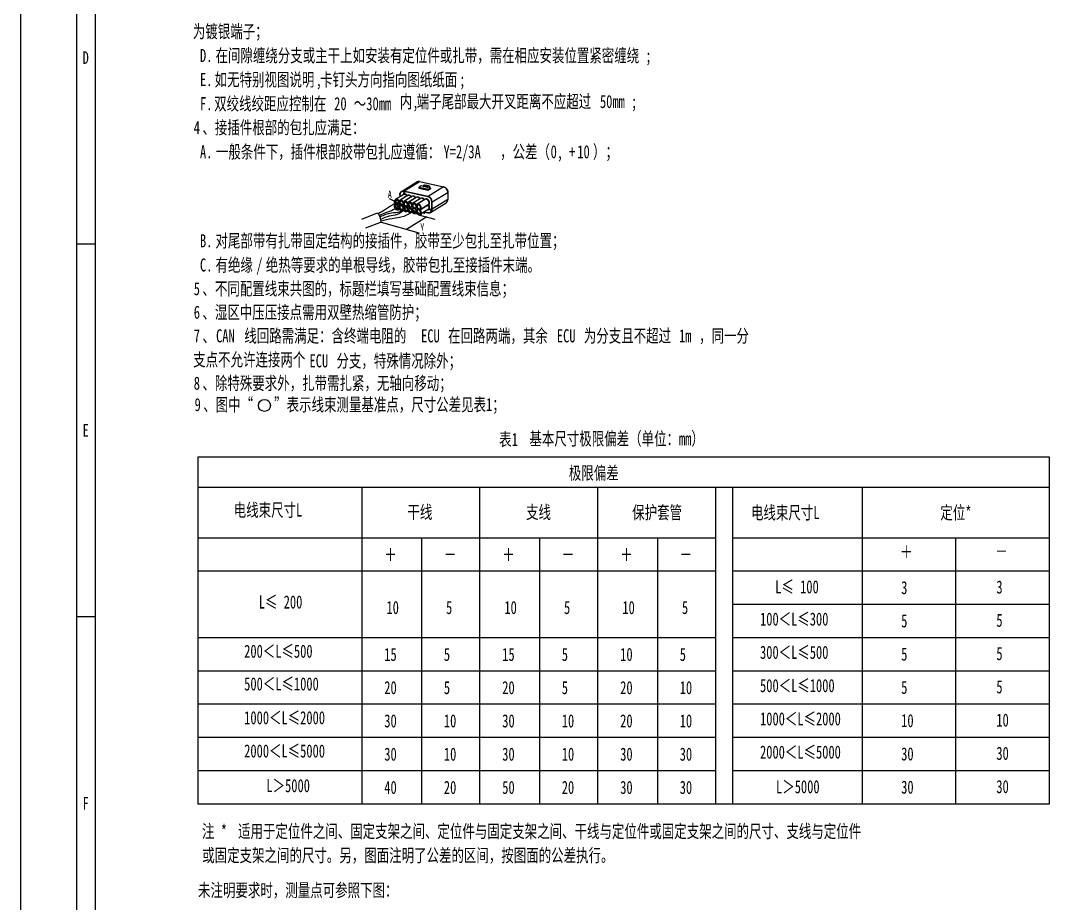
# Model space of a CAD drawing. Header units: inches. Extents: x 47316 to 59086, y 3141 to 11743.
# Drawn here: x 50247.9 to 50523.8, y 8476.6 to 8713.4 of the extents above; entities that cross this region are included whole.
import ezdxf

# ---------------------------------------------------------------- set-up
doc = ezdxf.new("R2010")
doc.units = ezdxf.units.IN
doc.header["$MEASUREMENT"] = 0
doc.styles.add('MtX_FangSong_GB2312', font='')
doc.styles.add('MtX_SimSun', font='')
doc.styles.get("Standard").update_dxf_attribs({"font": ''})
doc.styles.get('MtX_FangSong_GB2312').set_extended_font_data('FangSong_GB2312')
doc.styles.get('MtX_SimSun').set_extended_font_data('SimSun')
doc.styles.get('Standard').set_extended_font_data('SimSun')

msp = doc.modelspace()

# ---------------------------------------------------------------- hatches: boundary and pattern name
at = {"lineweight": -2}
h = msp.add_hatch(color=0, dxfattribs=at)
h.dxf.hatch_style = 2
h.paths.add_polyline_path([(50348.09, 8665.18), (50348.81, 8664.66), (50347.97, 8664.92)])
h = msp.add_hatch(color=0, dxfattribs=at)
h.dxf.hatch_style = 2
h.paths.add_polyline_path([(50354.32, 8662.1), (50353.47, 8662.36), (50354.19, 8661.85)])
h = msp.add_hatch(color=0, dxfattribs=at)
h.dxf.hatch_style = 2
h.paths.add_polyline_path([(50356.03, 8660.39), (50356.86, 8660.71), (50356.19, 8660.14)])
h = msp.add_hatch(color=0, dxfattribs=at)
h.dxf.hatch_style = 2
h.paths.add_polyline_path([(50352.13, 8657.98), (50351.47, 8657.39), (50352.28, 8657.73)])

# ---------------------------------------------------------------- linework, layer by layer
at = {"color": 0, "lineweight": -2}
for p, q in [((50247.93, 9073.45), (50247.93, 8232.45)), ((50267.93, 9053.45), (50267.93, 8252.45)), ((50262.93, 8753.45), (50262.93, 8253.45)), ((50350.06, 8667.56), (50354.22, 8670.12)), ((50350.74, 8667.66), (50354.9, 8670.22)), ((50354.22, 8670.12), (50354.33, 8670.18)), ((50354.33, 8670.18), (50354.46, 8670.23)), ((50354.46, 8670.23), (50354.59, 8670.25)), ((50354.59, 8670.25), (50354.74, 8670.26)), ((50354.72, 8668.63), (50354.72, 8668.45)), ((50354.74, 8670.26), (50354.89, 8670.24)), ((50355.31, 8669.03), (50354.74, 8668.68)), ((50354.75, 8668.61), (50354.74, 8668.43)), ((50354.75, 8668.61), (50357.19, 8668.06)), ((50355.35, 8669.04), (50354.78, 8668.69)), ((50354.78, 8668.69), (50357.22, 8668.14)), ((50354.89, 8670.24), (50354.94, 8670.23)), ((50354.9, 8670.22), (50361.38, 8668.77)), ((50354.94, 8670.23), (50361.42, 8668.78)), ((50356.02, 8668.89), (50355.35, 8669.04)), ((50356.02, 8668.89), (50355.36, 8669.04)), ((50356.02, 8668.88), (50356.01, 8669.16)), ((50356.03, 8669.2), (50356.22, 8669.32)), ((50356.04, 8668.86), (50356.03, 8669.14)), ((50357.03, 8668.92), (50356.03, 8669.14)), ((50357.04, 8668.64), (50356.04, 8668.86)), ((50356.05, 8669.2), (50356.25, 8669.32)), ((50357.06, 8668.98), (50356.05, 8669.2)), ((50356.25, 8669.32), (50356.48, 8669.27)), ((50356.26, 8669.32), (50356.49, 8669.27)), ((50356.42, 8669.23), (50356.48, 8669.27)), ((50356.96, 8669.11), (50356.42, 8669.23)), ((50356.95, 8669.12), (50356.44, 8669.23)), ((50356.5, 8669.27), (50356.49, 8669.27)), ((50356.5, 8669.27), (50356.73, 8669.17)), ((50356.51, 8669.22), (50356.52, 8669.22)), ((50356.52, 8669.22), (50356.53, 8669.21)), ((50357, 8669.14), (50356.95, 8669.12)), ((50357.02, 8669.15), (50356.96, 8669.11)), ((50357.02, 8669.15), (50357.25, 8669.1)), ((50357.03, 8669.15), (50357.26, 8669.1)), ((50357.03, 8668.92), (50357.04, 8668.64)), ((50357.25, 8669.1), (50357.06, 8668.98)), ((50357.29, 8669.04), (50357.09, 8668.92)), ((50357.09, 8668.92), (50357.11, 8668.64)), ((50357.15, 8668.67), (50357.11, 8668.64)), ((50357.83, 8668.51), (50357.15, 8668.67)), ((50357.84, 8668.51), (50357.16, 8668.67)), ((50361.38, 8668.77), (50357.22, 8666.2)), ((50357.26, 8669.1), (50357.27, 8669.09)), ((50357.62, 8668.94), (50357.27, 8669.09)), ((50357.64, 8668.89), (50357.29, 8669.04)), ((50357.64, 8668.73), (50357.43, 8668.61)), ((50357.64, 8668.73), (50357.64, 8668.89)), ((50357.65, 8668.74), (50357.65, 8668.9)), ((50361.42, 8668.78), (50361.56, 8668.74)), ((50361.56, 8668.74), (50361.72, 8668.67)), ((50361.72, 8668.67), (50361.86, 8668.58)), ((50361.86, 8668.58), (50362, 8668.47)), ((50350.56, 8666.69), (50348.43, 8665.38)), ((50351.54, 8666.37), (50349.41, 8665.06)), ((50351.72, 8666.43), (50349.59, 8665.12)), ((50349.61, 8666.69), (50349.62, 8666.84)), ((50349.61, 8666.69), (50349.61, 8666.11)), ((50349.62, 8666.84), (50349.65, 8666.99)), ((50349.65, 8666.99), (50349.7, 8667.14)), ((50349.65, 8666.66), (50349.65, 8666.13)), ((50349.7, 8667.14), (50349.77, 8667.27)), ((50349.77, 8667.27), (50349.84, 8667.37)), ((50349.84, 8667.37), (50349.94, 8667.47)), ((50349.94, 8667.47), (50350.04, 8667.55)), ((50350.04, 8667.55), (50350.06, 8667.56)), ((50352.7, 8666.11), (50350.57, 8664.8)), ((50350.7, 8667.24), (50350.66, 8667.21)), ((50350.66, 8667.21), (50350.66, 8667.16)), ((50350.66, 8667.16), (50350.7, 8667.19)), ((50350.69, 8667.17), (50350.66, 8667.16)), ((50357.17, 8666.09), (50350.69, 8667.55)), ((50350.69, 8667.17), (50350.7, 8667.18)), ((50350.72, 8667.26), (50350.7, 8667.24)), ((50350.73, 8667.23), (50350.7, 8667.24)), ((50350.7, 8667.19), (50350.7, 8666.96)), ((50350.7, 8666.96), (50350.73, 8666.96)), ((50350.75, 8667.25), (50350.72, 8667.26)), ((50350.75, 8667.25), (50350.73, 8667.23)), ((50350.73, 8666.96), (50350.73, 8667.23)), ((50350.75, 8666.97), (50350.73, 8666.96)), ((50357.22, 8666.2), (50350.74, 8667.66)), ((50350.75, 8666.97), (50350.75, 8667.25)), ((50352.88, 8666.17), (50350.75, 8664.86)), ((50350.92, 8667.09), (50350.77, 8666.98)), ((50350.77, 8666.98), (50350.77, 8666.95)), ((50350.77, 8666.95), (50350.96, 8666.9)), ((50350.8, 8667.2), (50350.78, 8667.18)), ((50350.78, 8667.18), (50350.78, 8667.16)), ((50350.78, 8667.16), (50350.8, 8667.15)), ((50350.83, 8667.21), (50350.8, 8667.2)), ((50350.83, 8667.21), (50350.8, 8667.2)), ((50350.8, 8667.15), (50350.81, 8667.17)), ((50350.83, 8667.17), (50350.8, 8667.15)), ((50350.81, 8667.17), (50350.83, 8667.18)), ((50350.81, 8666.97), (50350.95, 8667.07)), ((50350.84, 8666.98), (50350.81, 8666.97)), ((50350.96, 8666.93), (50350.81, 8666.97)), ((50350.85, 8667.22), (50350.83, 8667.21)), ((50350.85, 8667.22), (50350.83, 8667.21)), ((50350.86, 8667.2), (50350.83, 8667.21)), ((50350.83, 8667.17), (50350.83, 8667.18)), ((50350.83, 8667.18), (50350.86, 8667.18)), ((50350.84, 8666.98), (50350.97, 8667.08)), ((50350.99, 8666.95), (50350.84, 8666.98)), ((50350.89, 8667.22), (50350.85, 8667.22)), ((50350.89, 8667.22), (50350.86, 8667.2)), ((50350.88, 8667.2), (50350.86, 8667.2)), ((50350.86, 8667.18), (50350.88, 8667.17)), ((50350.91, 8667.21), (50350.88, 8667.2)), ((50350.92, 8667.19), (50350.88, 8667.2)), ((50350.88, 8667.17), (50350.91, 8667.16)), ((50350.91, 8667.21), (50350.89, 8667.22)), ((50350.94, 8667.2), (50350.91, 8667.21)), ((50350.91, 8667.16), (50350.92, 8667.14)), ((50350.94, 8667.2), (50350.92, 8667.19)), ((50350.94, 8667.17), (50350.92, 8667.19)), ((50350.92, 8667.14), (50350.93, 8667.12)), ((50350.93, 8667.11), (50350.92, 8667.09)), ((50350.93, 8667.12), (50350.93, 8667.11)), ((50350.96, 8667.18), (50350.94, 8667.2)), ((50350.96, 8667.18), (50350.94, 8667.17)), ((50350.96, 8667.14), (50350.94, 8667.17)), ((50350.95, 8667.07), (50350.96, 8667.08)), ((50350.97, 8667.08), (50350.95, 8667.07)), ((50350.98, 8667.15), (50350.96, 8667.18)), ((50350.98, 8667.15), (50350.96, 8667.14)), ((50350.96, 8667.12), (50350.96, 8667.14)), ((50350.99, 8667.13), (50350.96, 8667.12)), ((50350.96, 8667.1), (50350.96, 8667.12)), ((50350.99, 8667.12), (50350.96, 8667.1)), ((50350.96, 8667.08), (50350.96, 8667.1)), ((50350.98, 8667.1), (50350.96, 8667.08)), ((50350.99, 8666.95), (50350.96, 8666.93)), ((50350.96, 8666.9), (50350.96, 8666.93)), ((50350.99, 8666.92), (50350.96, 8666.9)), ((50350.97, 8667.08), (50350.98, 8667.1)), ((50350.99, 8667.13), (50350.98, 8667.15)), ((50350.98, 8667.1), (50350.99, 8667.12)), ((50350.99, 8667.12), (50350.99, 8667.13)), ((50350.99, 8666.92), (50350.99, 8666.95)), ((50353.86, 8665.85), (50351.73, 8664.54)), ((50354.04, 8665.91), (50351.91, 8664.6)), ((50354.74, 8668.43), (50357.19, 8667.88)), ((50357.19, 8668.06), (50357.19, 8667.88)), ((50357.22, 8668.14), (50357.83, 8668.51)), ((50357.27, 8667.89), (50357.88, 8668.26)), ((50357.28, 8668.07), (50357.27, 8667.89)), ((50357.28, 8668.07), (50357.88, 8668.44)), ((50357.88, 8668.44), (50357.88, 8668.26)), ((50357.89, 8668.46), (50357.89, 8668.27)), ((50358.32, 8664.76), (50362.48, 8667.32)), ((50362, 8668.47), (50362.13, 8668.34)), ((50362.13, 8668.34), (50362.24, 8668.2)), ((50362.24, 8668.2), (50362.33, 8668.05)), ((50362.33, 8668.05), (50362.41, 8667.89)), ((50362.41, 8667.89), (50362.46, 8667.72)), ((50362.46, 8667.72), (50362.5, 8667.55)), ((50362.48, 8667.32), (50362.47, 8665.36)), ((50362.5, 8667.55), (50362.51, 8667.39)), ((50362.51, 8667.36), (50362.5, 8665.39)), ((50362.51, 8667.39), (50362.51, 8667.36)), ((50346.73, 8665.68), (50355.47, 8661.37)), ((50348.16, 8664.96), (50348.14, 8664.83)), ((50348.14, 8664.83), (50348.15, 8664.69)), ((50348.17, 8663.78), (50348.14, 8663.67)), ((50348.14, 8663.67), (50348.14, 8663.54)), ((50348.14, 8663.54), (50348.15, 8663.41)), ((50348.15, 8664.69), (50348.18, 8664.56)), ((50348.15, 8663.41), (50348.18, 8663.28)), ((50348.18, 8665.06), (50348.16, 8664.96)), ((50348.21, 8663.89), (50348.17, 8663.78)), ((50348.23, 8665.16), (50348.18, 8665.06)), ((50348.18, 8664.56), (50348.23, 8664.43)), ((50348.18, 8663.28), (50348.24, 8663.15)), ((50348.26, 8663.97), (50348.21, 8663.89)), ((50348.28, 8665.25), (50348.23, 8665.16)), ((50348.23, 8664.43), (50348.3, 8664.31)), ((50348.24, 8663.15), (50348.31, 8663.03)), ((50348.32, 8664.04), (50348.26, 8663.97)), ((50348.34, 8665.32), (50348.28, 8665.25)), ((50348.3, 8664.31), (50348.31, 8664.28)), ((50348.39, 8664.11), (50348.32, 8664.04)), ((50348.43, 8665.38), (50348.34, 8665.32)), ((50348.38, 8664.19), (50348.4, 8664.15)), ((50348.4, 8664.11), (50348.39, 8664.11)), ((50348.4, 8664.15), (50348.4, 8664.12)), ((50348.4, 8664.12), (50348.4, 8664.11)), ((50349.48, 8665.04), (50349.48, 8665.03)), ((50350.64, 8664.77), (50350.64, 8664.77)), ((50351.8, 8664.51), (50351.8, 8664.51)), ((50355.02, 8665.59), (50352.89, 8664.27)), ((50352.96, 8664.25), (50352.96, 8664.25)), ((50355.2, 8665.65), (50353.07, 8664.34)), ((50356.18, 8665.32), (50354.05, 8664.01)), ((50354.12, 8663.99), (50354.12, 8663.99)), ((50354.23, 8664.08), (50354.2, 8664.06)), ((50356.36, 8665.39), (50354.23, 8664.08)), ((50357.26, 8663.99), (50355.13, 8662.68)), ((50357.26, 8663.91), (50355.13, 8662.59)), ((50357.88, 8661.94), (50362.04, 8664.51)), ((50358.19, 8662.78), (50358.2, 8664.75)), ((50362.47, 8665.36), (50358.31, 8662.79)), ((50358.31, 8662.79), (50358.32, 8664.76)), ((50362.04, 8664.51), (50362.15, 8664.59)), ((50362.15, 8664.59), (50362.25, 8664.69)), ((50362.25, 8664.69), (50362.33, 8664.79)), ((50362.33, 8664.79), (50362.4, 8664.92)), ((50362.4, 8664.92), (50362.45, 8665.06)), ((50362.45, 8665.06), (50362.48, 8665.2)), ((50362.48, 8665.2), (50362.5, 8665.37)), ((50362.5, 8665.37), (50362.5, 8665.39)), ((50339.42, 8660.13), (50343.64, 8661.78)), ((50348.31, 8663.03), (50348.39, 8662.92)), ((50348.39, 8662.92), (50348.49, 8662.82)), ((50348.49, 8662.82), (50348.59, 8662.75)), ((50348.59, 8662.75), (50348.69, 8662.69)), ((50348.69, 8662.69), (50348.81, 8662.65)), ((50348.81, 8662.65), (50348.91, 8662.63)), ((50348.91, 8662.63), (50349.03, 8662.63)), ((50349.03, 8662.63), (50349.13, 8662.64)), ((50349.13, 8662.64), (50349.23, 8662.67)), ((50349.23, 8662.67), (50349.3, 8662.71)), ((50349.44, 8662.79), (50349.3, 8662.71)), ((50349.41, 8662.8), (50349.4, 8662.79)), ((50349.42, 8662.8), (50349.41, 8662.8)), ((50349.41, 8662.8), (50349.41, 8662.8)), ((50349.44, 8662.79), (50349.42, 8662.8)), ((50349.47, 8662.77), (50349.44, 8662.79)), ((50349.5, 8662.72), (50349.47, 8662.77)), ((50349.6, 8662.61), (50349.5, 8662.72)), ((50349.71, 8662.52), (50349.6, 8662.61)), ((50349.83, 8662.44), (50349.71, 8662.52)), ((50349.93, 8662.4), (50349.83, 8662.44)), ((50350.03, 8662.37), (50349.93, 8662.4)), ((50350.15, 8662.36), (50350.03, 8662.37)), ((50350.26, 8662.37), (50350.15, 8662.36)), ((50350.37, 8662.4), (50350.26, 8662.37)), ((50350.46, 8662.45), (50350.37, 8662.4)), ((50350.6, 8662.53), (50350.46, 8662.45)), ((50350.57, 8662.54), (50350.56, 8662.53)), ((50350.58, 8662.54), (50350.57, 8662.54)), ((50350.57, 8662.54), (50350.57, 8662.53)), ((50350.6, 8662.53), (50350.58, 8662.54)), ((50350.63, 8662.51), (50350.6, 8662.53)), ((50350.66, 8662.46), (50350.63, 8662.51)), ((50350.76, 8662.35), (50350.66, 8662.46)), ((50350.87, 8662.26), (50350.76, 8662.35)), ((50350.99, 8662.18), (50350.87, 8662.26)), ((50351.09, 8662.14), (50350.99, 8662.18)), ((50351.19, 8662.11), (50351.09, 8662.14)), ((50351.31, 8662.1), (50351.19, 8662.11)), ((50351.42, 8662.11), (50351.31, 8662.1)), ((50351.53, 8662.14), (50351.42, 8662.11)), ((50356.86, 8660.71), (50351.46, 8657.39)), ((50351.62, 8662.19), (50351.53, 8662.14)), ((50351.75, 8662.27), (50351.62, 8662.19)), ((50351.73, 8662.28), (50351.72, 8662.27)), ((50351.74, 8662.28), (50351.73, 8662.28)), ((50351.73, 8662.28), (50351.73, 8662.27)), ((50351.76, 8662.27), (50351.74, 8662.28)), ((50351.79, 8662.25), (50351.76, 8662.27)), ((50351.82, 8662.2), (50351.79, 8662.25)), ((50351.92, 8662.09), (50351.82, 8662.2)), ((50352.02, 8662), (50351.92, 8662.09)), ((50352.14, 8661.92), (50352.02, 8662)), ((50352.25, 8661.88), (50352.14, 8661.92)), ((50352.35, 8661.85), (50352.25, 8661.88)), ((50352.47, 8661.84), (50352.35, 8661.85)), ((50352.58, 8661.85), (50352.47, 8661.84)), ((50352.69, 8661.88), (50352.58, 8661.85)), ((50352.78, 8661.93), (50352.69, 8661.88)), ((50352.91, 8662.01), (50352.78, 8661.93)), ((50352.89, 8662.02), (50352.88, 8662.01)), ((50352.89, 8662.01), (50352.88, 8662.01)), ((50352.9, 8662.02), (50352.89, 8662.01)), ((50352.92, 8662.01), (50352.9, 8662.02)), ((50352.94, 8661.98), (50352.92, 8662.01)), ((50352.98, 8661.94), (50352.94, 8661.98)), ((50353.07, 8661.83), (50352.98, 8661.94)), ((50353.18, 8661.74), (50353.07, 8661.83)), ((50353.3, 8661.66), (50353.18, 8661.74)), ((50353.4, 8661.62), (50353.3, 8661.66)), ((50353.51, 8661.59), (50353.4, 8661.62)), ((50353.63, 8661.58), (50353.51, 8661.59)), ((50353.74, 8661.59), (50353.63, 8661.58)), ((50353.85, 8661.62), (50353.74, 8661.59)), ((50353.94, 8661.67), (50353.85, 8661.62)), ((50354.07, 8661.75), (50353.94, 8661.67)), ((50354.05, 8661.76), (50354.04, 8661.75)), ((50354.05, 8661.75), (50354.04, 8661.75)), ((50354.06, 8661.76), (50354.05, 8661.75)), ((50354.08, 8661.75), (50354.06, 8661.76)), ((50354.1, 8661.72), (50354.08, 8661.75)), ((50354.12, 8661.7), (50354.1, 8661.72)), ((50354.21, 8661.59), (50354.12, 8661.7)), ((50354.31, 8661.5), (50354.21, 8661.59)), ((50354.42, 8661.43), (50354.31, 8661.5)), ((50354.54, 8661.37), (50354.42, 8661.43)), ((50354.66, 8661.33), (50354.54, 8661.37)), ((50354.66, 8661.33), (50359.06, 8660.09)), ((50354.79, 8661.32), (50354.66, 8661.33)), ((50354.89, 8661.33), (50354.79, 8661.32)), ((50355, 8661.36), (50354.89, 8661.33)), ((50355.09, 8661.41), (50355, 8661.36)), ((50357.22, 8662.72), (50355.09, 8661.41)), ((50355.89, 8661.9), (50355.89, 8661.84)), ((50355.9, 8661.84), (50355.89, 8661.84)), ((50355.89, 8661.84), (50355.89, 8661.84)), ((50355.91, 8661.83), (50355.9, 8661.84)), ((50355.9, 8661.84), (50355.9, 8661.84)), ((50355.94, 8661.83), (50355.91, 8661.83)), ((50355.93, 8661.8), (50355.94, 8661.83)), ((50355.93, 8661.79), (50355.93, 8661.8)), ((50355.94, 8661.78), (50355.93, 8661.79)), ((50355.94, 8661.93), (50355.94, 8661.83)), ((50355.94, 8661.83), (50356.14, 8661.79)), ((50355.94, 8661.78), (50356.19, 8661.72)), ((50355.94, 8661.78), (50355.94, 8661.78)), ((50356.14, 8661.79), (50356.15, 8661.98)), ((50356.14, 8661.79), (50356.16, 8661.76)), ((50356.18, 8661.77), (50356.14, 8661.79)), ((50356.16, 8661.76), (50356.18, 8661.73)), ((50356.21, 8661.76), (50356.18, 8661.77)), ((50356.18, 8661.73), (50356.19, 8661.72)), ((50356.25, 8661.77), (50356.21, 8661.76)), ((50356.62, 8661.96), (50356.25, 8661.73)), ((50356.27, 8661.77), (50356.25, 8661.77)), ((50356.27, 8661.99), (50356.33, 8662.03)), ((50356.27, 8661.77), (50356.27, 8661.99)), ((50356.59, 8661.97), (50356.27, 8661.77)), ((50356.28, 8662.09), (50357.15, 8661.9)), ((50356.3, 8662.03), (50357.18, 8661.84)), ((50357.18, 8661.84), (50357.32, 8661.82)), ((50357.32, 8661.82), (50357.47, 8661.81)), ((50357.47, 8661.81), (50357.61, 8661.83)), ((50357.61, 8661.83), (50357.74, 8661.87)), ((50357.76, 8662.78), (50357.73, 8662.75)), ((50357.73, 8662.75), (50357.73, 8662.7)), ((50357.73, 8662.7), (50357.76, 8662.73)), ((50357.75, 8662.71), (50357.73, 8662.7)), ((50357.74, 8661.87), (50357.86, 8661.93)), ((50357.75, 8662.71), (50357.76, 8662.72)), ((50357.78, 8662.8), (50357.76, 8662.78)), ((50357.79, 8662.77), (50357.76, 8662.78)), ((50357.76, 8662.73), (50357.76, 8662.5)), ((50357.76, 8662.5), (50357.79, 8662.5)), ((50357.81, 8662.79), (50357.78, 8662.8)), ((50357.81, 8662.79), (50357.79, 8662.77)), ((50357.79, 8662.5), (50357.79, 8662.77)), ((50357.81, 8662.51), (50357.79, 8662.5)), ((50357.81, 8662.51), (50357.81, 8662.79)), ((50357.86, 8661.93), (50357.88, 8661.94)), ((50344.59, 8659.34), (50340.38, 8657.69)), ((50344.59, 8659.34), (50354.73, 8656.46)), ((50267.93, 8653.45), (50262.93, 8653.45)), ((50523.82, 8596.32), (50295.5, 8596.32)), ((50295.5, 8596.32), (50295.5, 8503.32)), ((50523.82, 8503.32), (50523.82, 8596.32)), ((50295.5, 8588.21), (50473.74, 8588.21)), ((50339.5, 8503.32), (50339.5, 8588.21)), ((50371.12, 8503.32), (50371.12, 8588.21)), ((50402.75, 8503.32), (50402.75, 8588.21)), ((50434.38, 8503.32), (50434.38, 8588.21)), ((50438.87, 8588.21), (50438.87, 8503.32)), ((50473.74, 8503.32), (50473.74, 8588.21)), ((50473.74, 8588.21), (50523.82, 8588.21)), ((50295.5, 8574.68), (50434.38, 8574.68)), ((50355.47, 8574.68), (50355.47, 8503.32)), ((50387.1, 8574.68), (50387.1, 8503.32)), ((50418.73, 8574.68), (50418.73, 8503.32)), ((50438.87, 8574.68), (50523.82, 8574.68)), ((50498.62, 8574.68), (50498.62, 8503.32)), ((50295.5, 8565.76), (50434.38, 8565.76)), ((50438.87, 8565.76), (50523.82, 8565.76)), ((50438.87, 8556.84), (50523.82, 8556.84)), ((50267.93, 8553.45), (50262.93, 8553.45)), ((50295.5, 8547.92), (50434.38, 8547.92)), ((50438.87, 8547.92), (50523.82, 8547.92)), ((50295.5, 8539), (50434.38, 8539)), ((50438.87, 8539), (50523.82, 8539)), ((50295.5, 8530.08), (50434.38, 8530.08)), ((50438.87, 8530.08), (50523.82, 8530.08)), ((50295.5, 8521.16), (50434.38, 8521.16)), ((50438.87, 8521.16), (50523.82, 8521.16)), ((50295.5, 8512.24), (50434.38, 8512.24)), ((50438.87, 8512.24), (50523.82, 8512.24)), ((50295.5, 8503.32), (50523.82, 8503.32))]:
    msp.add_line(p, q, dxfattribs=at)
msp.add_circle((50313.32, 8610.16), 1.61, dxfattribs=at)
for centre, radius, start, end in [((50354.78, 8668.63), 0.06, 121.6329, 179.7235), ((50355.34, 8668.98), 0.06, 77.3398, 121.6329), ((50356.05, 8669.16), 0.045, 121.6295, 182.5609), ((50356.25, 8669.28), 0.045, 77.3408, 121.6329), ((50356.43, 8669.15), 0.0846, 77.8028, 95.4351), ((50356.95, 8669.11), 0.0128, 28.1467, 68.043), ((50357.02, 8669.11), 0.045, 77.3391, 121.6329), ((50357.6, 8668.9), 0.045, 359.7235, 66.5659), ((50357.83, 8668.46), 0.06, 359.7235, 77.3391), ((50349.16, 8664.85), 1.02, 213.7071, 220.6121), ((50349.88, 8664.65), 0.558, 121.6507, 135.6047), ((50351.04, 8664.38), 0.558, 121.6507, 135.6047), ((50352.2, 8664.12), 0.558, 121.6507, 135.6047), ((50353.36, 8663.86), 0.558, 121.6507, 135.6047), ((50354.52, 8663.6), 0.56, 124.9232, 135.5891), ((50341.11, 8659.38), 3.48, 359.2553, 43.4381), ((50355.95, 8661.84), 0.0602, 179.7018, 257.3656), ((50356.21, 8661.79), 0.0712, 256.4142, 301.0924), ((50356.3, 8662.02), 0.0184, 71.7983, 111.3566)]:
    msp.add_arc(centre, radius, start, end, dxfattribs=at)
for centre, major_axis, ratio, start_param, end_param in [((50354.9, 8669.03), (0.68, -1.1), 0.798879, 2.479583, 3.141668), ((50354.78, 8668.63), (-0.06, 0.0003), 0.369739, 0, 1.034895), ((50354.78, 8668.63), (-0.0131, -0.0586), 0.474432, 3.575058, 5.145854), ((50354.78, 8668.63), (-0.0315, 0.0511), 0.798879, 5.621176, 6.283035), ((50354.9, 8670.06), (0.039, 0.176), 0.474432, 0, 0.433465), ((50355.34, 8668.98), (-0.0315, 0.0511), 0.798879, 5.621176, 6.283261), ((50355.34, 8668.98), (0.0131, 0.0586), 0.474432, 0.000118, 0.433465), ((50356.05, 8669.16), (0.045, 0.002), 0.437959, 3.141593, 4.156456), ((50356.06, 8668.88), (-0.045, 0.0001), 0.370411, 0.016104, 1.032687), ((50356.05, 8669.16), (0.0236, -0.0383), 0.798879, 2.479583, 3.141593), ((50356.05, 8669.16), (0.0099, 0.0439), 0.474432, 0.433465, 2.091528), ((50356.25, 8669.28), (0.0236, -0.0383), 0.798879, 2.479583, 3.141668), ((50356.25, 8669.28), (-0.0099, -0.0439), 0.474432, 3.32729, 3.575058), ((50356.25, 8669.28), (-0.0099, -0.0439), 0.474432, 3.141654, 3.264998), ((50356.48, 8669.23), (0.0236, -0.0383), 0.798879, 0.908787, 2.479583), ((50356.48, 8669.23), (-0.0099, -0.0439), 0.474432, 3.141654, 3.575058), ((50356.48, 8669.23), (-0.0179, -0.0413), 0.876721, 1.736241, 3.141708), ((50357.02, 8669.11), (-0.0236, 0.0383), 0.798879, 5.621176, 6.283261), ((50357.02, 8669.11), (0.0099, 0.0439), 0.474432, 6.283185, 6.716651), ((50357.06, 8668.93), (0.0099, 0.0439), 0.474432, 0.433465, 2.091528), ((50357.06, 8668.93), (-0.045, -0.002), 0.437959, 1.014863, 2.58566), ((50357.07, 8668.65), (0.045, -0.0001), 0.370411, 4.17428, 5.745076), ((50357.06, 8668.93), (-0.0236, 0.0383), 0.798879, 4.05038, 5.621176), ((50357.15, 8668.61), (0.0131, 0.0586), 0.474432, 0, 0.433465), ((50357.25, 8669.05), (-0.0236, 0.0383), 0.798879, 4.05038, 5.621176), ((50357.25, 8669.05), (0.0099, 0.0439), 0.474432, 0.21995, 0.433465), ((50357.25, 8669.05), (0.0099, 0.0439), 0.474432, 0, 0.157658), ((50357.25, 8669.05), (0.0179, 0.0413), 0.876721, 4.877833, 6.2833), ((50357.6, 8668.9), (0.0179, 0.0413), 0.876721, 4.877833, 6.283328), ((50357.6, 8668.9), (0.045, -0.0002), 0.369739, 5.747284, 6.283185), ((50357.6, 8668.74), (-0.045, 0.0002), 0.369739, 2.605691, 3.141593), ((50361.38, 8668.6), (-0.039, -0.176), 0.474432, 3.141593, 3.575058), ((50361.38, 8667.57), (0.68, -1.1), 0.798879, 0.908787, 2.479583), ((50349.7, 8666.69), (-0.09, 0.0004), 0.369739, 0, 1.034895), ((50350.69, 8666.43), (0.63, -1.02), 0.798879, 2.479583, 4.05038), ((50350.73, 8666.46), (0.68, -1.1), 0.798879, 2.479583, 3.141668), ((50351.03, 8666), (-0.468, 0.76), 0.798879, 4.763533, 6.651951), ((50350.99, 8665.98), (-0.437, 0.709), 0.798879, 4.763533, 6.283214), ((50350.74, 8667.58), (0.0197, 0.0878), 0.474432, 0.433465, 2.004262), ((50351.58, 8666.39), (-0.0498, -0.0335), 0.030749, 0.644739, 2.215535), ((50351.58, 8666.39), (-0.0315, 0.0511), 0.798879, 1.621941, 2.370486), ((50352.18, 8665.74), (-0.468, 0.76), 0.798879, 4.763533, 6.478819), ((50351.58, 8666.39), (0.0428, -0.042), 0.590018, 0.605431, 1.42547), ((50352.15, 8665.72), (-0.437, 0.709), 0.798879, 4.763533, 6.283294), ((50352.74, 8666.13), (-0.0498, -0.0335), 0.030749, 0.644739, 2.215535), ((50352.74, 8666.13), (-0.0315, 0.0511), 0.798879, 1.621941, 2.370486), ((50353.34, 8665.48), (-0.468, 0.76), 0.798879, 4.763533, 6.478819), ((50352.74, 8666.13), (0.0428, -0.042), 0.590018, 0.605431, 1.42547), ((50353.31, 8665.46), (-0.437, 0.709), 0.798879, 4.763533, 6.283294), ((50353.9, 8665.87), (-0.0498, -0.0335), 0.030749, 0.644739, 2.215535), ((50353.9, 8665.87), (-0.0315, 0.0511), 0.798879, 1.621941, 2.370486), ((50354.5, 8665.22), (-0.468, 0.76), 0.798879, 4.763533, 6.478819), ((50353.9, 8665.87), (0.0428, -0.042), 0.590018, 0.605431, 1.42547), ((50354.47, 8665.2), (-0.437, 0.709), 0.798879, 4.763533, 6.283294), ((50354.78, 8668.45), (-0.06, 0.0003), 0.369739, 0, 1.034895), ((50355.66, 8664.96), (-0.468, 0.76), 0.798879, 4.763533, 6.478819), ((50355.63, 8664.94), (-0.437, 0.709), 0.798879, 4.763533, 6.283294), ((50357.22, 8666.12), (0.0197, 0.0878), 0.474432, 0.433465, 2.004262), ((50357.17, 8664.98), (0.63, -1.02), 0.798879, 0.908787, 2.479583), ((50357.22, 8668.08), (-0.0131, -0.0586), 0.474432, 3.575058, 5.145854), ((50357.22, 8668.08), (-0.06, 0.0003), 0.369739, 1.034895, 2.605691), ((50357.22, 8667.9), (-0.06, 0.0003), 0.369739, 1.034895, 2.605691), ((50357.22, 8668.08), (0.0315, -0.0511), 0.798879, 0.908787, 2.479583), ((50357.21, 8665.01), (0.68, -1.1), 0.798879, 0.908787, 2.479583), ((50357.83, 8668.46), (0.0131, 0.0586), 0.474432, 0, 0.433465), ((50357.83, 8668.46), (0.0315, -0.0511), 0.798879, 0.908787, 2.479583), ((50357.83, 8668.46), (-0.06, 0.0003), 0.369739, 2.605691, 3.141593), ((50357.83, 8668.28), (-0.06, 0.0003), 0.369739, 2.605691, 3.141593), ((50362.33, 8667.36), (0.18, -0.001), 0.369739, 5.747284, 6.283185), ((50348.84, 8664.65), (-0.405, 0.658), 0.798879, 4.763533, 8.049615), ((50348.83, 8663.4), (-0.405, 0.658), 0.798879, 0.051144, 3.337226), ((50348.84, 8664.65), (0.342, -0.556), 0.798879, 2.479583425205964, 8.762768732385549), ((50348.83, 8663.4), (0.342, -0.556), 0.798879, 5.621176, 11.904361), ((50348.87, 8664.67), (-0.311, 0.504), 0.798879, 0.000076, 2.479583), ((50348.86, 8663.42), (-0.311, 0.504), 0.798879, 0.000076, 2.479583), ((50348.43, 8664.23), (0.0455, 0.0391), 0.116923, 2.206934, 3.141593), ((50348.43, 8664.06), (0.0347, -0.049), 0.600705, 3.103121, 4.673917), ((50348.33, 8664.14), (-0.063, 0.102), 0.798879, 3.192737, 4.908023), ((50348.87, 8664.67), (-0.437, 0.709), 0.798879, 4.763533, 6.283214), ((50348.99, 8664.75), (-0.311, 0.504), 0.798879, 0.153087, 2.988505), ((50348.98, 8663.49), (-0.311, 0.504), 0.798879, 0.153087, 0.908787), ((50348.98, 8663.49), (-0.311, 0.504), 0.798879, 0.908787, 2.988505), ((50348.86, 8663.42), (-0.311, 0.504), 0.798879, 5.621176, 6.283261), ((50348.87, 8664.67), (-0.311, 0.504), 0.798879, 5.621176, 6.283261), ((50348.87, 8664.67), (-0.311, 0.504), 0.798879, 2.479583, 3.141668), ((50348.86, 8663.42), (-0.311, 0.504), 0.798879, 3.141668, 5.621176), ((50348.87, 8664.67), (-0.311, 0.504), 0.798879, 3.141668, 5.621176), ((50349.37, 8665.03), (-0.0498, -0.0335), 0.030749, 3.786331, 5.357128), ((50349.42, 8665.06), (0.063, -0.102), 0.798879, 4.763533, 6.478819), ((50349.45, 8665.08), (-0.0315, 0.0511), 0.798879, 1.621941, 3.141701), ((50350, 8664.39), (0.342, -0.556), 0.798879, 2.479583425205964, 8.762768732385549), ((50349.99, 8663.14), (0.342, -0.556), 0.798879, 5.621176, 11.904361), ((50349.53, 8664.99), (0.0428, -0.042), 0.590018, 3.141476, 4.567062), ((50350.03, 8664.41), (-0.311, 0.504), 0.798879, 0.000076, 2.479583), ((50350.02, 8663.16), (-0.311, 0.504), 0.798879, 0.000076, 2.479583), ((50350, 8664.39), (-0.405, 0.658), 0.798879, 4.763533, 6.478819), ((50350.03, 8664.41), (-0.437, 0.709), 0.798879, 4.763533, 6.283067), ((50350.15, 8664.49), (-0.311, 0.504), 0.798879, 0.153087, 2.988505), ((50350.14, 8663.23), (-0.311, 0.504), 0.798879, 0.153087, 0.908787), ((50350.14, 8663.23), (-0.311, 0.504), 0.798879, 0.908787, 2.988505), ((50350.02, 8663.16), (-0.311, 0.504), 0.798879, 5.621176, 6.283261), ((50350.03, 8664.41), (-0.311, 0.504), 0.798879, 5.621176, 6.283261), ((50350.03, 8664.41), (-0.311, 0.504), 0.798879, 2.479583, 3.141668), ((50350.02, 8663.16), (-0.311, 0.504), 0.798879, 3.141668, 5.621176), ((50350.03, 8664.41), (-0.311, 0.504), 0.798879, 3.141668, 5.621176), ((50350.53, 8664.77), (-0.0498, -0.0335), 0.030749, 3.786331, 5.357128), ((50350.58, 8664.8), (0.063, -0.102), 0.798879, 4.763533, 6.478819), ((50350.61, 8664.82), (-0.0315, 0.0511), 0.798879, 1.621941, 3.141701), ((50351.15, 8664.13), (0.342, -0.556), 0.798879, 2.479583425205964, 8.762768732385549), ((50351.15, 8662.88), (0.342, -0.556), 0.798879, 5.621176, 11.904361), ((50350.69, 8664.73), (0.0428, -0.042), 0.590018, 3.141476, 4.567062), ((50351.19, 8664.15), (-0.311, 0.504), 0.798879, 0.000076, 2.479583), ((50351.18, 8662.9), (-0.311, 0.504), 0.798879, 0.000076, 2.479583), ((50351.15, 8664.13), (-0.405, 0.658), 0.798879, 4.763533, 6.478819), ((50351.19, 8664.15), (-0.437, 0.709), 0.798879, 4.763533, 6.283067), ((50351.31, 8664.23), (-0.311, 0.504), 0.798879, 0.153087, 2.988505), ((50351.3, 8662.97), (-0.311, 0.504), 0.798879, 0.153087, 0.908787), ((50351.3, 8662.97), (-0.311, 0.504), 0.798879, 0.908787, 2.988505), ((50351.19, 8664.15), (-0.311, 0.504), 0.798879, 5.621176, 6.283261), ((50351.18, 8662.9), (-0.311, 0.504), 0.798879, 5.621176, 6.283261), ((50351.19, 8664.15), (-0.311, 0.504), 0.798879, 2.479583, 3.141668), ((50351.18, 8662.9), (-0.311, 0.504), 0.798879, 3.141668, 5.621176), ((50351.19, 8664.15), (-0.311, 0.504), 0.798879, 3.141668, 5.621176), ((50351.69, 8664.51), (-0.0498, -0.0335), 0.030749, 3.786331, 5.357128), ((50351.74, 8664.54), (0.063, -0.102), 0.798879, 4.763533, 6.478819), ((50351.77, 8664.56), (-0.0315, 0.0511), 0.798879, 1.621941, 3.141701), ((50352.31, 8663.87), (0.342, -0.556), 0.798879, 2.479583425205964, 8.762768732385549), ((50352.31, 8662.62), (0.342, -0.556), 0.798879, 5.621176, 11.904361), ((50351.85, 8664.47), (0.0428, -0.042), 0.590018, 3.141476, 4.567062), ((50352.35, 8663.89), (-0.311, 0.504), 0.798879, 0.000076, 2.479583), ((50352.34, 8662.64), (-0.311, 0.504), 0.798879, 0.000076, 2.479583), ((50352.31, 8663.87), (-0.405, 0.658), 0.798879, 4.763533, 6.478819), ((50352.35, 8663.89), (-0.437, 0.709), 0.798879, 4.763533, 6.283067), ((50352.47, 8663.97), (-0.311, 0.504), 0.798879, 0.153087, 2.988505), ((50352.46, 8662.71), (-0.311, 0.504), 0.798879, 0.153087, 0.908787), ((50352.35, 8663.89), (-0.311, 0.504), 0.798879, 5.621176, 6.283261), ((50352.34, 8662.64), (-0.311, 0.504), 0.798879, 5.621176, 6.283261), ((50352.35, 8663.89), (-0.311, 0.504), 0.798879, 2.479583, 3.141668), ((50352.34, 8662.64), (-0.311, 0.504), 0.798879, 3.141668, 5.621176), ((50352.35, 8663.89), (-0.311, 0.504), 0.798879, 3.141668, 5.621176), ((50352.85, 8664.25), (-0.0498, -0.0335), 0.030749, 3.786331, 5.357128), ((50352.9, 8664.28), (0.063, -0.102), 0.798879, 4.763533, 6.478819), ((50352.93, 8664.3), (-0.0315, 0.0511), 0.798879, 1.621941, 3.141701), ((50353.47, 8663.61), (0.342, -0.556), 0.798879, 2.479583425205964, 8.762768732385549), ((50353.01, 8664.21), (0.0428, -0.042), 0.590018, 3.141476, 4.567062), ((50353.5, 8663.63), (-0.311, 0.504), 0.798879, 0.000076, 2.479583), ((50353.47, 8663.61), (-0.405, 0.658), 0.798879, 4.763533, 6.478819), ((50353.5, 8663.63), (-0.437, 0.709), 0.798879, 4.763533, 6.283067), ((50353.63, 8663.71), (-0.311, 0.504), 0.798879, 0.153087, 2.988505), ((50353.5, 8663.63), (-0.311, 0.504), 0.798879, 5.621176, 6.283261), ((50353.5, 8663.63), (-0.311, 0.504), 0.798879, 2.479583, 3.141668), ((50353.5, 8663.63), (-0.311, 0.504), 0.798879, 3.141668, 5.621176), ((50354.01, 8663.99), (-0.0498, -0.0335), 0.030749, 3.786331, 5.357128), ((50354.06, 8664.02), (0.063, -0.102), 0.798879, 4.763533, 6.478819), ((50354.09, 8664.04), (-0.0315, 0.0511), 0.798879, 1.621941, 3.141701), ((50354.63, 8663.35), (0.342, -0.556), 0.798879, 2.479583425205964, 8.762768732385549), ((50354.16, 8663.95), (0.0428, -0.042), 0.590018, 3.141476, 4.567062), ((50354.66, 8663.37), (-0.311, 0.504), 0.798879, 0.000076, 2.479583), ((50354.63, 8663.35), (-0.405, 0.658), 0.798879, 3.192737, 6.478819), ((50354.66, 8663.37), (-0.437, 0.709), 0.798879, 3.192737, 6.283185), ((50354.79, 8663.44), (-0.311, 0.504), 0.798879, 0.153087, 2.988505), ((50354.66, 8663.37), (-0.311, 0.504), 0.798879, 5.621176, 6.283261), ((50354.66, 8663.37), (-0.311, 0.504), 0.798879, 3.141668, 5.621176), ((50355.06, 8665.61), (-0.0498, -0.0335), 0.030749, 0.644739, 2.215535), ((50355.06, 8665.61), (-0.0315, 0.0511), 0.798879, 1.621941, 2.370486), ((50355.06, 8665.61), (0.0428, -0.042), 0.590018, 0.605431, 1.42547), ((50356.21, 8665.35), (-0.0498, -0.0335), 0.030749, 0.644739, 2.215535), ((50356.21, 8665.35), (-0.0315, 0.0511), 0.798879, 1.621941, 2.370486), ((50356.82, 8664.7), (-0.468, 0.76), 0.798879, 3.192737, 6.478819), ((50356.21, 8665.35), (0.0428, -0.042), 0.590018, 0.605431, 1.42547), ((50356.79, 8664.68), (-0.437, 0.709), 0.798879, 3.192737, 6.283185), ((50356.82, 8663.44), (-0.468, 0.76), 0.798879, 2.772827, 4.908023), ((50356.79, 8663.43), (-0.437, 0.709), 0.798879, 3.141621, 4.908023), ((50357.29, 8663.94), (-0.0315, 0.0511), 0.798879, 0.051144, 1.76643), ((50357.29, 8663.94), (-0.0347, 0.049), 0.600705, 4.673917, 6.244714), ((50357.29, 8663.94), (-0.0455, -0.0391), 0.116923, 0.636138, 2.206934), ((50358.24, 8664.77), (0.09, -0.0004), 0.369739, 4.176487, 5.747284), ((50361.37, 8665.61), (0.68, -1.1), 0.798879, 0.000076, 0.908787), ((50362.32, 8665.39), (-0.18, 0.001), 0.369739, 2.605691, 3.141593), ((50348.86, 8663.42), (-0.311, 0.504), 0.798879, 2.479583, 3.141668), ((50348.86, 8663.42), (-0.437, 0.709), 0.798879, 3.141593, 3.337226), ((50349.41, 8662.73), (0.063, -0.102), 0.798879, 1.621941, 3.337226), ((50349.36, 8662.83), (-0.0428, 0.042), 0.590018, 1.42547, 2.996266), ((50349.44, 8662.74), (-0.0315, 0.0511), 0.798879, 0.000109, 0.195634), ((50349.52, 8662.8), (0.0498, 0.0335), 0.030749, 2.215535, 3.141593), ((50349.99, 8663.14), (-0.405, 0.658), 0.798879, 1.621941, 3.337226), ((50350.02, 8663.16), (-0.311, 0.504), 0.798879, 2.479583, 3.141668), ((50350.02, 8663.16), (-0.437, 0.709), 0.798879, 3.141474, 3.337226), ((50350.57, 8662.46), (0.063, -0.102), 0.798879, 1.621941, 3.337226), ((50350.52, 8662.57), (-0.0428, 0.042), 0.590018, 1.42547, 2.996266), ((50350.6, 8662.48), (-0.0315, 0.0511), 0.798879, 0.000109, 0.195634), ((50350.68, 8662.54), (0.0498, 0.0335), 0.030749, 2.215535, 3.141593), ((50351.15, 8662.88), (-0.405, 0.658), 0.798879, 1.621941, 3.337226), ((50351.18, 8662.9), (-0.311, 0.504), 0.798879, 2.479583, 3.141668), ((50351.18, 8662.9), (-0.437, 0.709), 0.798879, 3.141474, 3.337226), ((50351.73, 8662.2), (0.063, -0.102), 0.798879, 1.621941, 3.337226), ((50351.68, 8662.31), (-0.0428, 0.042), 0.590018, 1.42547, 2.996266), ((50351.76, 8662.22), (-0.0315, 0.0511), 0.798879, 0.000109, 0.195634), ((50351.84, 8662.28), (0.0498, 0.0335), 0.030749, 2.215535, 3.141593), ((50352.31, 8662.62), (-0.405, 0.658), 0.798879, 1.621941, 3.337226), ((50352.46, 8662.71), (-0.311, 0.504), 0.798879, 0.908787, 2.988505), ((50352.34, 8662.64), (-0.311, 0.504), 0.798879, 2.479583, 3.141668), ((50352.34, 8662.64), (-0.437, 0.709), 0.798879, 3.141474, 3.337226), ((50352.89, 8661.94), (0.063, -0.102), 0.798879, 1.621941, 3.337226), ((50352.84, 8662.05), (-0.0428, 0.042), 0.590018, 1.42547, 2.996266), ((50352.92, 8661.96), (-0.0315, 0.0511), 0.798879, 0.000109, 0.195634), ((50353.47, 8662.36), (0.342, -0.556), 0.798879, 5.621176, 11.904361), ((50352.99, 8662.02), (0.0498, 0.0335), 0.030749, 2.215535, 3.141593), ((50353.5, 8662.38), (-0.311, 0.504), 0.798879, 0.000076, 2.479583), ((50353.47, 8662.36), (-0.405, 0.658), 0.798879, 1.621941, 3.337226), ((50353.62, 8662.45), (-0.311, 0.504), 0.798879, 0.153087, 0.908787), ((50353.62, 8662.45), (-0.311, 0.504), 0.798879, 0.908787, 2.988505), ((50353.5, 8662.38), (-0.311, 0.504), 0.798879, 5.621176, 6.283261), ((50353.5, 8662.38), (-0.311, 0.504), 0.798879, 3.141668, 5.621176), ((50353.5, 8662.38), (-0.311, 0.504), 0.798879, 2.479583, 3.141668), ((50353.5, 8662.38), (-0.437, 0.709), 0.798879, 3.141474, 3.337226), ((50354.04, 8661.68), (0.063, -0.102), 0.798879, 1.621941, 3.337226), ((50354, 8661.79), (-0.0428, 0.042), 0.590018, 1.42547, 2.996266), ((50354.08, 8661.7), (-0.0315, 0.0511), 0.798879, 0.000109, 0.195634), ((50354.63, 8662.1), (0.342, -0.556), 0.798879, 5.621176, 11.904361), ((50354.15, 8661.76), (0.0498, 0.0335), 0.030749, 2.215535, 3.141593), ((50354.66, 8662.11), (-0.311, 0.504), 0.798879, 0.000076, 2.479583), ((50354.63, 8662.1), (-0.405, 0.658), 0.798879, 1.621941, 4.908023), ((50354.78, 8662.19), (-0.311, 0.504), 0.798879, 0.153087, 0.908787), ((50354.78, 8662.19), (-0.311, 0.504), 0.798879, 0.908787, 2.988505), ((50354.66, 8662.11), (-0.311, 0.504), 0.798879, 5.621176, 6.283261), ((50354.66, 8663.37), (-0.311, 0.504), 0.798879, 2.479583, 3.141668), ((50354.66, 8662.11), (-0.311, 0.504), 0.798879, 3.141668, 5.621176), ((50354.66, 8662.11), (-0.311, 0.504), 0.798879, 2.479583, 3.141668), ((50355.13, 8662.61), (0.063, -0.102), 0.798879, 3.192737, 4.908023), ((50355.1, 8662.73), (-0.0347, 0.049), 0.600705, 1.532325, 3.103121), ((50355.09, 8662.56), (-0.0455, -0.0391), 0.116923, 3.77773, 5.348527), ((50354.66, 8662.11), (-0.437, 0.709), 0.798879, 3.141621, 4.908023), ((50355.16, 8662.63), (-0.0315, 0.0511), 0.798879, 0.051144, 1.76643), ((50356.27, 8661.95), (0.079, -0.128), 0.798879, 2.479583, 4.05038), ((50356.19, 8662.01), (0.09, -0.0004), 0.369739, 4.176487, 5.747284), ((50356.22, 8661.78), (-0.0315, 0.0511), 0.798879, 3.141668, 4.05038), ((50356.32, 8662.12), (-0.0197, -0.0878), 0.474432, 5.145854, 6.283185), ((50356.32, 8661.98), (0.0315, -0.0511), 0.798879, 3.141668, 4.05038), ((50357.16, 8663.01), (0.63, -1.02), 0.798879, 5.621176, 7.191972), ((50357.2, 8661.93), (-0.0197, -0.0878), 0.474432, 5.145854, 6.283185), ((50357.2, 8663.04), (0.68, -1.1), 0.798879, 0.000076, 0.908787), ((50358.23, 8662.81), (0.09, -0.0004), 0.369739, 4.176487, 5.747284)]:
    msp.add_ellipse(centre, major_axis=major_axis, ratio=ratio, start_param=start_param, end_param=end_param, dxfattribs=at)
for points, knots in [([(50348.84, 8664.65), (50348.09, 8664.18), (50346.97, 8663.48), (50345.33, 8662.39), (50344.38, 8661.89), (50343.8, 8661.59)], [0, 0, 0, 0, 2.656687, 3.956572, 5.893151, 5.893151, 5.893151, 5.893151]), ([(50350, 8664.39), (50349.33, 8663.71), (50348.14, 8662.47), (50345.87, 8661.95), (50344.67, 8661.36), (50344.14, 8661.1)], [0, 0, 0, 0, 2.793289, 5.032882, 6.801302, 6.801302, 6.801302, 6.801302]), ([(50352.31, 8663.87), (50351.86, 8663.58), (50350.96, 8662.99), (50349.5, 8661.79), (50347.01, 8661.87), (50345.31, 8661.16), (50344.32, 8660.73)], [0, 0, 0, 0, 1.618973, 3.240412, 5.490413, 8.717788, 8.717788, 8.717788, 8.717788]), ([(50351.18, 8662.9), (50350.47, 8662.28), (50349.19, 8661.18), (50346.66, 8661.07), (50345.26, 8660.42), (50344.53, 8660.07)], [0, 0, 0, 0, 2.722782, 4.89797, 7.326651, 7.326651, 7.326651, 7.326651]), ([(50353.47, 8662.36), (50352.57, 8661.78), (50350.77, 8660.64), (50347.6, 8660.31), (50345.58, 8659.85), (50344.59, 8659.62)], [0, 0, 0, 0, 3.153959, 6.316485, 9.380542, 9.380542, 9.380542, 9.380542])]:
    msp.add_open_spline(points, degree=3, knots=knots, dxfattribs=at)

# ---------------------------------------------------------------- texts
at = {"color": 0, "lineweight": -2, "width": 0.7}
for s, height, p in [('为镀银端子；', 3.5, (50294.13, 8708.73)), (' D.', 3.5, (50294.37, 8702.27)), ('在间隙缠绕分支或主干上如安装有定位件或扎带，需在相应安装位置紧密缠绕', 3.5, (50300.2, 8702.27)), (';', 3.5, (50415.47, 8702.27)), (' E.', 3.5, (50294.37, 8695.81)), ('如无特别视图说明', 3.5, (50299.97, 8695.81)), ('卡钉头方向指向图纸纸面', 3.5, (50328.26, 8695.81)), (',', 3.5, (50327.09, 8695.81)), (';', 3.5, (50365.55, 8695.81)), ('内', 3.5, (50349.61, 8689.93)), ('端子尾部最大开叉距离不应超过', 3.5, (50354.16, 8689.93)), (' F.', 3.5, (50294.37, 8689.35)), ('双绞线绞距应控制在', 3.5, (50299.85, 8689.35)), (' 20', 3.5, (50330.36, 8689.35)), ('～', 3.5, (50337.25, 8689.35)), ('30mm ', 3.5, (50340.64, 8689.35)), (' 50mm ;', 3.5, (50401.63, 8689.93)), (',', 3.5, (50353, 8689.93)), ('4', 3.5, (50294.37, 8682.95)), ('、接插件根部的包扎应满足：', 3.5, (50296.7, 8682.95)), (' A.', 3.5, (50294.37, 8676.45)), ('一般条件下，插件根部胶带包扎应遵循：', 3.5, (50300.32, 8676.45)), ('Y=2/3A', 3.5, (50361.34, 8676.45)), ('，公差（', 3.5, (50376.51, 8676.45)), ('0,', 3.5, (50390.07, 8676.45)), ('10', 3.5, (50397.22, 8676.45)), ('）；', 3.5, (50401.42, 8676.45)), ('+', 3.5, (50394.98, 8676.45)), ('A', 2, (50346.38, 8665.76)), ('Y', 2, (50355.09, 8657.02)), (' B.', 3.5, (50294.37, 8652.59)), ('对尾部带有扎带固定结构的接插件，胶带至少包扎至扎带位置；', 3.5, (50300.2, 8652.59)), (' C.', 3.5, (50294.37, 8646.09)), ('有绝缘', 3.5, (50300.2, 8646.09)), ('/', 3.5, (50311.14, 8646.09)), ('绝热等要求的单根导线，胶带包扎至接插件末端。', 3.5, (50313.71, 8646.09)), ('、不同配置线束共图的，标题栏填写基础配置线束信息；', 3.5, (50296.7, 8639.73)), ('5', 3.5, (50294.37, 8639.73)), ('6', 3.5, (50294.37, 8633.41)), ('、湿区中压压接点需用双壁热缩管防护；', 3.5, (50296.7, 8633.41)), ('7', 3.5, (50294.37, 8627.08)), ('CAN', 3.5, (50300.35, 8627.08)), ('线回路需满足：含终端电阻的', 3.5, (50307.93, 8627.08)), ('ECU', 3.5, (50355.33, 8627.08)), ('在回路两端，其余', 3.5, (50362.57, 8627.08)), ('ECU', 3.5, (50391.74, 8627.08)), ('为分支且不超过', 3.5, (50398.97, 8627.08)), ('1m', 3.5, (50424.5, 8627.08)), ('，同一分', 3.5, (50429.87, 8627.08)), ('、', 3.5, (50296.7, 8627.08)), ('支点不允许连接两个', 3.5, (50294.21, 8620.7)), ('ECU', 3.5, (50325.41, 8620.37)), ('分支，特殊情况除外；', 3.5, (50332.64, 8620.37)), ('8', 3.5, (50294.37, 8614.38)), ('、除特殊要求外，扎带需扎紧，无轴向移动；', 3.5, (50296.7, 8614.38)), ('9', 3.5, (50294.59, 8608.63)), ('、图中“', 3.5, (50296.92, 8608.63)), ('”表示线束测量基准点，尺寸公差见表1；', 3.5, (50315.94, 8608.63)), ('表', 3.5, (50376.24, 8599.3)), ('1 ', 3.5, (50379.63, 8599.3)), ('基本尺寸极限偏差（单位：mm）', 3.5, (50384.38, 8599.5)), ('极限偏差', 3.5, (50394.95, 8590.3)), ('电线束尺寸L', 3.5, (50305.08, 8580.36)), ('干线', 3.5, (50351.66, 8579.81)), ('支线', 3.5, (50383.47, 8579.77)), ('保护套管', 3.5, (50411.94, 8579.7)), ('电线束尺寸L', 3.5, (50443.79, 8579.66)), ('定位*', 3.5, (50494.58, 8579.66)), ('＋', 3.5, (50483.78, 8569.14)), ('＋', 3.5, (50345.46, 8568.4)), ('－', 3.5, (50361.44, 8568.4)), ('＋', 3.5, (50377.09, 8568.4)), ('－', 3.5, (50393.06, 8568.4)), ('＋', 3.5, (50408.72, 8568.4)), ('－', 3.5, (50424.69, 8568.4)), ('－', 3.5, (50509.3, 8569.28)), ('L≤ 100', 3.5, (50450.3, 8559.76)), ('3', 3.5, (50484.07, 8559.55)), ('3', 3.5, (50509.59, 8559.7)), ('L≤ 200', 3.5, (50311.82, 8555.69)), ('10', 3.5, (50346.05, 8554.21)), ('5', 3.5, (50362.02, 8554.21)), ('10', 3.5, (50377.67, 8554.21)), ('5', 3.5, (50393.65, 8554.21)), ('10', 3.5, (50409.3, 8554.21)), ('5', 3.5, (50425.28, 8554.21)), ('100＜L≤300', 3.5, (50446.22, 8551.11)), ('5', 3.5, (50484.07, 8550.63)), ('5', 3.5, (50509.59, 8550.78)), ('200＜L≤500', 3.5, (50307.89, 8542.49)), ('15', 3.5, (50345.46, 8541.64)), ('5', 3.5, (50361.44, 8541.64)), ('15', 3.5, (50377.09, 8541.64)), ('5', 3.5, (50393.06, 8541.64)), ('10', 3.5, (50408.72, 8541.64)), ('5', 3.5, (50424.69, 8541.64)), ('300＜L≤500', 3.5, (50446.22, 8542.19)), ('5', 3.5, (50484.07, 8541.71)), ('5', 3.5, (50509.59, 8541.86)), ('500＜L≤1000', 3.5, (50307.89, 8533.72)), ('20', 3.5, (50345.46, 8532.72)), ('20', 3.5, (50377.09, 8532.72)), ('20', 3.5, (50408.72, 8532.72)), ('10', 3.5, (50424.69, 8532.72)), ('500＜L≤1000', 3.5, (50446.22, 8533.27)), ('5', 3.5, (50484.07, 8532.79)), ('5', 3.5, (50509.59, 8532.94)), ('5', 3.5, (50361.44, 8532.72)), ('5', 3.5, (50393.06, 8532.72)), ('1000＜L≤2000', 3.5, (50307.89, 8524.65)), ('1000＜L≤2000', 3.5, (50446.22, 8524.35)), ('30', 3.5, (50345.46, 8523.8)), ('10', 3.5, (50361.44, 8523.8)), ('30', 3.5, (50377.09, 8523.8)), ('10', 3.5, (50393.06, 8523.8)), ('20', 3.5, (50408.72, 8523.8)), ('10', 3.5, (50424.69, 8523.8)), ('10', 3.5, (50484.07, 8523.87)), ('10', 3.5, (50509.59, 8524.02)), ('2000＜L≤5000', 3.5, (50307.89, 8515.73)), ('30', 3.5, (50345.46, 8514.88)), ('10', 3.5, (50361.44, 8514.88)), ('30', 3.5, (50377.09, 8514.88)), ('10', 3.5, (50393.06, 8514.88)), ('30', 3.5, (50408.72, 8514.88)), ('30', 3.5, (50424.69, 8514.88)), ('2000＜L≤5000', 3.5, (50446.22, 8515.43)), ('30', 3.5, (50484.07, 8514.95)), ('30', 3.5, (50509.59, 8515.1)), ('L＞5000', 3.5, (50313.85, 8506.43)), ('40', 3.5, (50345.46, 8505.96)), ('20', 3.5, (50361.44, 8505.96)), ('50', 3.5, (50377.09, 8505.96)), ('20', 3.5, (50393.06, 8505.96)), ('30', 3.5, (50408.72, 8505.96)), ('30', 3.5, (50424.69, 8505.96)), ('L＞5000', 3.5, (50450.52, 8506.14)), ('30', 3.5, (50484.07, 8506.03)), ('30', 3.5, (50509.59, 8506.18)), ('注', 3.5, (50296.56, 8494.2)), (' * ', 3.5, (50299.95, 8494.2)), ('适用于定位件之间、固定支架之间、定位件与固定支架之间、干线与定位件或固定支架之间的尺寸、支线与定位件', 3.5, (50306.25, 8494.2)), ('或固定支架之间的尺寸。另，图面注明了公差的区间，按图面的公差执行。', 3.5, (50296.64, 8487.74)), ('未注明要求时，测量点可参照下图：', 3.5, (50295.52, 8478.38))]:
    msp.add_text(s, height=height, dxfattribs=at).set_placement(p)
for s, style, p in [('D', 'MtX_FangSong_GB2312', (50264.6, 8701.75)), ('E', 'MtX_SimSun', (50264.59, 8601.75)), ('F', 'MtX_SimSun', (50264.57, 8501.75))]:
    msp.add_text(s, height=3.4, dxfattribs=dict(at, style=style)).set_placement(p)

doc.saveas('drawing.dxf')
